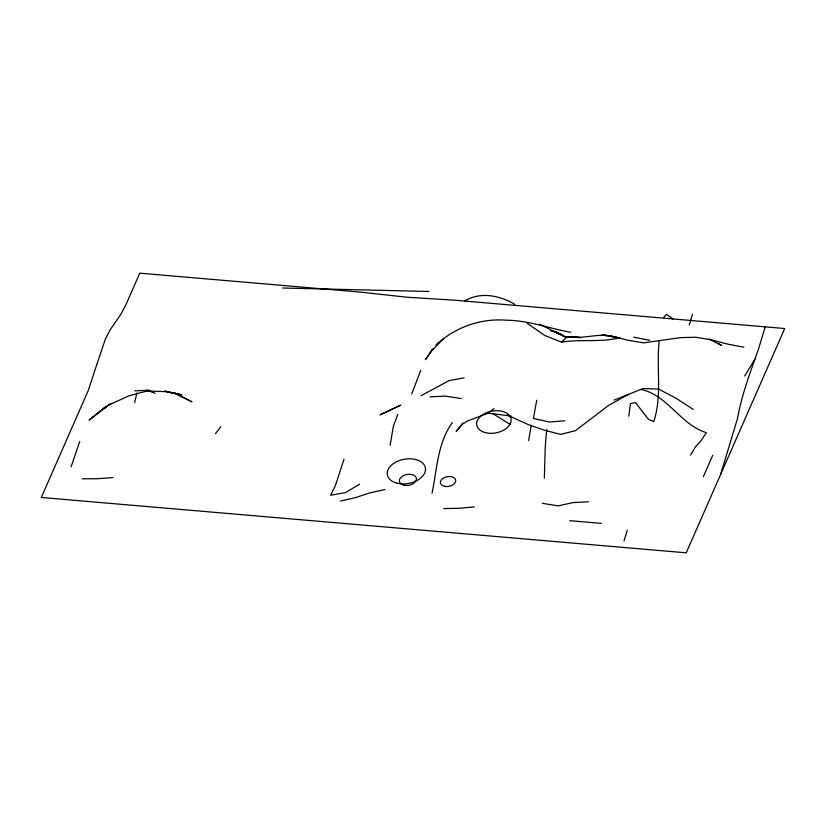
<?xml version="1.0" encoding="UTF-8"?>
<svg xmlns="http://www.w3.org/2000/svg" width="826" height="826" viewBox="0 0 826 826"><rect width="100%" height="100%" fill="white"/><g stroke="black" fill="none" stroke-linecap="round" stroke-linejoin="round"><path stroke-width="1.24" d="M544.334 478.171L545.253 446.783L546.729 429.334M659.293 340.426C656.02 367.24 662.462 395.891 653.717 421.611L648.524 419.412L635.452 402.52L630.445 403.749L628.782 416.252M528.65 440.619L531.18 425.338M390.14 445.266L393.341 426.402L397.791 414.415M536.745 400.176L533.431 418.431L549.569 422.024L564.829 420.775M432.05 493.225C437.047 469.22 437.46 443.17 452.349 422.53M134.638 402.623L136.951 392.908M624.022 540.958L627.285 530.158M689.287 324.897L692.549 314.097M720.582 474.558L737.556 418.379C741.789 394.188 750.617 371.483 758.671 348.458L765.196 326.859M343.998 459.225L335.48 485.316L330.658 495.27L345.65 492.554L359.609 484.16M79.761 441.476L71.098 466.783M420.723 370.399L411.74 393.95M703.318 476.705L712.693 455.343M754.902 359.217L744.691 375.995M690.536 455.126L695.616 446.598L701.16 440.588L706.344 432.638C680.407 424.709 667.687 395.055 640.986 389.459M431.874 350.141L425.411 359.692L432.741 349.346M432.814 348.913L430.625 351.917L443.046 339.135M215.472 433.65L220.852 426.732M463.21 422.891L456.179 431.368L462.777 423.439M663.557 317.566L666.468 314.334L673.458 319.28M105.294 406.774L89.136 420.114L108.536 405.143L128.949 395.809L150.053 390.233L134.679 390.822M527.195 323.338L544.892 335.552L561.577 342.14L567.214 336.657C581.989 339.62 596.486 333.27 611.333 336.037M439.546 341.799L436.014 345.082C454.992 327.189 480.701 318.062 506.699 320.23C528.754 320.426 549.393 328.459 570.838 332.341M461.62 424.791L467.547 420.94L488.249 413.176L494.051 408.612M108.536 405.143L102.703 409.541L110.891 403.377M420.93 395.768L449.137 380.579L464.129 377.864M693.272 409.448L675.72 398.049L658.601 389.077L643.02 388.53L628.586 394.322L608.504 405.463L575.474 430.645L560.668 434.373L544.437 430.243L527.897 424.43L507.236 415.055M464.759 300.963C480.391 291.382 499.967 295.512 514.887 304.381M614.141 400.042L628.586 394.322M620.12 337.658C601.08 342.676 581.05 338.939 561.577 342.14M340.56 501.041L355.428 497.655L370.038 492.823L384.926 489.56M474.351 506.906L459.122 508.279L443.686 508.589M112.883 477.573L97.602 478.708L82.135 478.812M588.442 501.785L573.11 502.58L558.221 505.904L542.269 503.302M429.974 396.862L445.328 396.098L461.259 398.566M282.585 288.006L428.87 291.464M146.016 390.966L165.799 391.638L181.854 394.828L164.88 391.049M569.764 520.659L601.214 523.364M602.629 334.902L606.274 335.284M488.249 413.176L510.881 416.025M601.565 335.026L619.304 337.958M560.173 333.859L550.622 330.576L557.994 332.713M574.628 336.502L580.647 337.607L565.015 336.791L539.502 324.205M743.865 347.188L727.82 344.153L711.568 339.899L695.595 337.214L680.19 337.658L643.547 342.883L627.564 340.167L609.289 335.666M633.656 337.204L649.701 340.302M610.631 335.883L619.324 337.875M165.035 391.194L174.998 393.579L191.993 401.87L174.224 392.577M561.504 334.324L557.767 333.415L554.514 331.494M570.229 336.45L573.967 337.359L571.509 336.647M146.729 390.068L155.061 393.29M708.904 339.001L721.418 345.361L718.155 343.317M557.189 332.455L565.015 336.791L554.535 331.494M492.771 413.609L510.231 424.471M96.745 364.71L88.196 390.667L41.3 497.469L686.22 552.821L784.7 328.531L454.372 300.179L407.394 297.257L360.002 292.074L139.78 273.179L125.707 305.217L120.761 314.479L110.261 329.657L105.356 339.125L96.745 364.71M400.538 405.246L380.156 414.807L400.538 405.246M397.1 483.189A19.339 12.276 -10.3 0 0 425.514 469.075A19.339 12.276 -10.3 0 0 396.48 461.796A19.339 12.276 -10.3 0 0 397.1 483.189M403.914 485.192A8.632 5.483 -10.3 0 0 416.459 478.76A8.632 5.483 -10.3 0 0 403.377 475.673A8.632 5.483 -10.3 0 0 403.914 485.192M444.44 486.318A7.764 4.935 -10.3 0 0 455.735 480.536A7.764 4.935 -10.3 0 0 443.954 477.758A7.764 4.935 -10.3 0 0 444.44 486.318M484.707 432.452A17.439 11.068 -10.3 0 0 511.129 420.548A17.439 11.068 -10.3 0 0 485.771 413A17.439 11.068 -10.3 0 0 484.707 432.452"/></g></svg>
